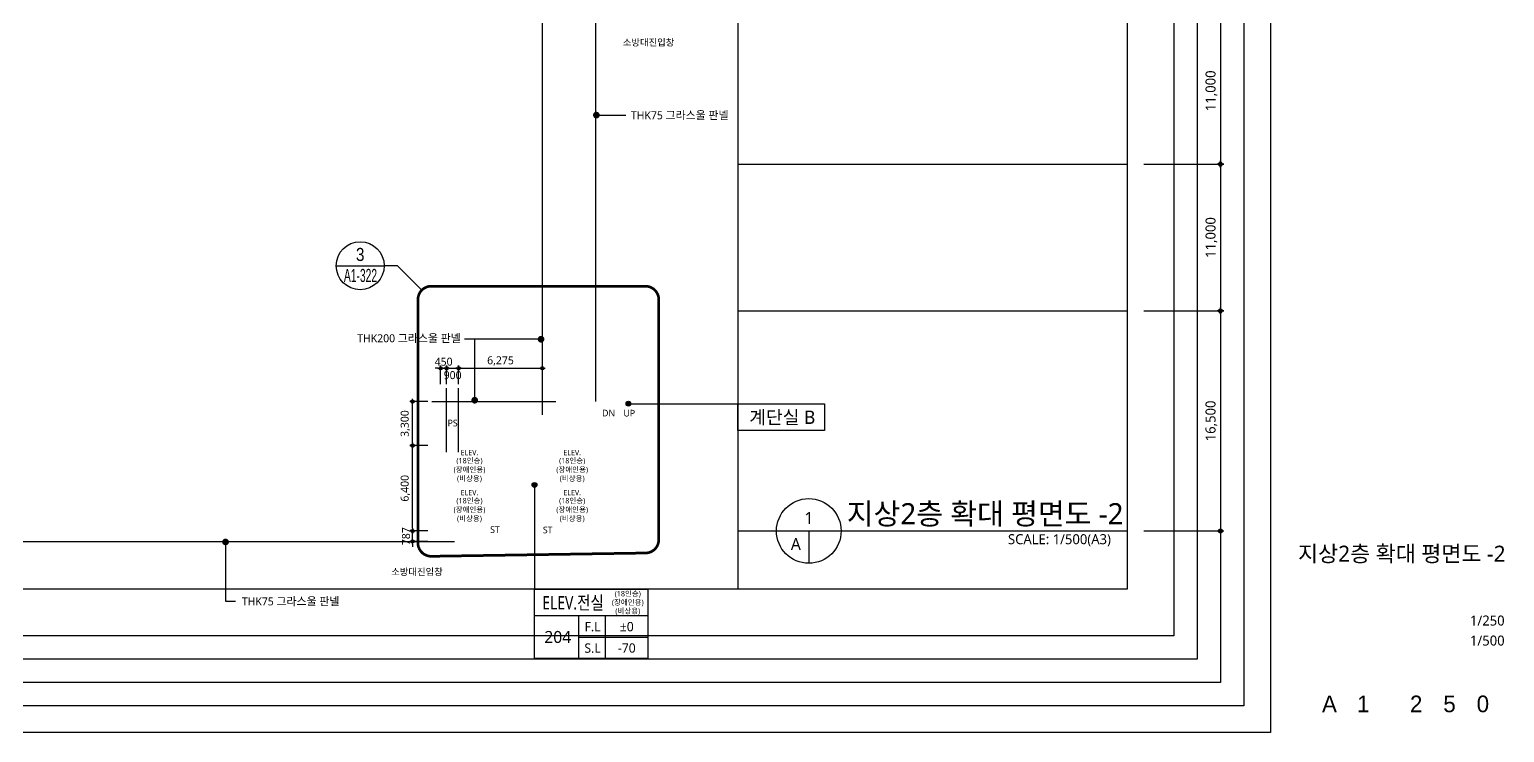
# Model space of a CAD drawing. Header units: millimetres. Extents: x 45782458 to 46215946, y 191740 to 1509539.
# Drawn here: x 46089958 to 46200512, y 767740 to 820448 of the extents above; entities that cross this region are included whole.
import ezdxf
from ezdxf.enums import TextEntityAlignment as Align

# ---------------------------------------------------------------- set-up
doc = ezdxf.new("R2010")
doc.units = ezdxf.units.MM
doc.header["$LTSCALE"] = 1000
doc.header["$MEASUREMENT"] = 0
doc.header["$PDSIZE"] = -10
doc.linetypes.add('CEN', pattern=[62, 60, -1, 0, -1])
doc.linetypes.add('SYM$0$DASHDOT', pattern=[1, 0.5, -0.25, 0, -0.25])
doc.layers.get('0').update_dxf_attribs({"linetype": 'CONTINUOUS'})
doc.layers.get('Defpoints').update_dxf_attribs({"color": 171, "linetype": 'CONTINUOUS'})
for name, color, linetype in [('cen', 14, 'CONTINUOUS'), ('Center(AR)', 30, 'CEN'), ('DIM', 7, 'CONTINUOUS'), ('LED', 7, 'CONTINUOUS'), ('NDIM', 7, 'CONTINUOUS'), ('SYM', 7, 'CONTINUOUS'), ('TEXT', 3, 'CONTINUOUS'), ('TEXT(MIN)', 7, 'CONTINUOUS'), ('TEXT(노트)', 7, 'CONTINUOUS'), ('TEXT(실명)', 3, 'CONTINUOUS'), ('TEXT-TITLE', 6, 'CONTINUOUS'), ('TEXT-기입', 6, 'CONTINUOUS'), ('TITLE', 7, 'CONTINUOUS'), ('구간정리', 6, 'CONTINUOUS'), ('구간정리-TEXT', 3, 'CONTINUOUS')]:
    doc.layers.add(name, color=color, linetype=linetype)
doc.styles.add('CGS', font='cgse', dxfattribs={"bigfont": 'cgs'})
doc.styles.add('SYM$0$ARIAL', font='arial.ttf')
doc.styles.add('SYM$0$돋움', font='', dxfattribs={"width": 0.9})
doc.styles.add('TE', font='malgun_0.ttf')
doc.styles.add('나눔바른고딕', font='NanumBarunGothic.ttf')
doc.styles.get('SYM$0$돋움').set_extended_font_data('Dotum')
doc.dimstyles.new('BA', dxfattribs={"dimscale": 500, "dimtxt": 3, "dimasz": 1, "dimexe": 1, "dimexo": 5, "dimgap": 0.9, "dimtad": 1, "dimdec": 0, "dimdsep": 46, "dimlunit": 6, "dimtxsty": 'TE', "dimblk": 'DDD', "dimcen": 2.5, "dimclrd": 256, "dimclre": 256, "dimclrt": 3, "dimazin": 2, "dimtfac": 1, "dimtdec": 0, "dimtix": 1, "dimtmove": 2, "dimatfit": 3, "dimldrblk": 'DDD', "dimfxl": 1, "dimtolj": 1, "dimtzin": 0, "dimarcsym": 2})
doc.dimstyles.new('NDIM 1200', dxfattribs={"dimscale": 500, "dimtxt": 3, "dimasz": 1, "dimexe": 2, "dimexo": 2, "dimgap": 1, "dimtad": 1, "dimdec": 0, "dimdsep": 46, "dimtxsty": 'CGS', "dimblk": 'DOT0', "dimcen": 1, "dimdle": 8, "dimclrd": 2, "dimclre": 2, "dimclrt": 2, "dimadec": 0, "dimazin": 0, "dimtfac": 1, "dimtdec": 0, "dimtix": 1, "dimtmove": 2, "dimatfit": 3, "dimldrblk": 'DOT0', "dimfxl": 1, "dimtolj": 1, "dimtzin": 0, "dimlwd": -1, "dimlwe": -1, "dimarcsym": 0})

# ---------------------------------------------------------------- blocks, each defined once
blk = doc.blocks.new('DDD')
at = {"layer": 'DIM', "color": 0}
for p, q in [((-1, 0), (1, 0)), ((0, -1), (0, 1))]:
    blk.add_line(p, q, dxfattribs=at)
for radius in [0.6, 0.3]:
    blk.add_circle((0, 0), radius, dxfattribs=at)
blk = doc.blocks.new('*D565')
at = {"layer": 'Defpoints', "color": 0, "ltscale": 0.4, "transparency": 16777216}
for p in [(46172222, 799351), (46172222, 782851), (46179222, 782851)]:
    blk.add_point(p, dxfattribs=at)
at = {"layer": 'NDIM', "lineweight": -2, "ltscale": 0.4, "transparency": 16777216}
for p, q in [((46173472, 799351), (46179472, 799351)), ((46179222, 799101), (46179222, 783101)), ((46173472, 782851), (46179472, 782851))]:
    blk.add_line(p, q, dxfattribs=at)
at = {"layer": 'NDIM', "lineweight": -2, "ltscale": 0.4, "transparency": 16777216, "xscale": 250, "yscale": 250, "zscale": 250}
for p, rotation in [((46179222, 799351), 90), ((46179222, 782851), 270)]:
    blk.add_blockref('DDD', p, dxfattribs=dict(at, rotation=rotation))
at = {"layer": 'NDIM', "color": 3, "ltscale": 0.4, "transparency": 16777216, "insert": (46178545, 791101), "char_height": 750, "attachment_point": 5, "rotation": 90, "style": 'TE'}
blk.add_mtext('\\A1;16,500', dxfattribs=at)
blk = doc.blocks.new('*D566')
at = {"layer": 'Defpoints', "color": 0, "ltscale": 0.4, "transparency": 16777216}
for p in [(46172222, 810351), (46172222, 799351), (46179222, 799351)]:
    blk.add_point(p, dxfattribs=at)
at = {"layer": 'NDIM', "lineweight": -2, "ltscale": 0.4, "transparency": 16777216}
for p, q in [((46173472, 810351), (46179472, 810351)), ((46179222, 810101), (46179222, 799601)), ((46173472, 799351), (46179472, 799351))]:
    blk.add_line(p, q, dxfattribs=at)
at = {"layer": 'NDIM', "lineweight": -2, "ltscale": 0.4, "transparency": 16777216, "xscale": 250, "yscale": 250, "zscale": 250}
for p, rotation in [((46179222, 810351), 90), ((46179222, 799351), 270)]:
    blk.add_blockref('DDD', p, dxfattribs=dict(at, rotation=rotation))
at = {"layer": 'NDIM', "color": 3, "ltscale": 0.4, "transparency": 16777216, "insert": (46178545, 804851), "char_height": 750, "attachment_point": 5, "rotation": 90, "style": 'TE'}
blk.add_mtext('\\A1;11,000', dxfattribs=at)
blk = doc.blocks.new('*D567')
at = {"layer": 'Defpoints', "color": 0, "ltscale": 0.4, "transparency": 16777216}
for p in [(46172222, 821351), (46172222, 810351), (46179222, 810351)]:
    blk.add_point(p, dxfattribs=at)
at = {"layer": 'NDIM', "lineweight": -2, "ltscale": 0.4, "transparency": 16777216}
for p, q in [((46173472, 821351), (46179472, 821351)), ((46179222, 821101), (46179222, 810601)), ((46173472, 810351), (46179472, 810351))]:
    blk.add_line(p, q, dxfattribs=at)
at = {"layer": 'NDIM', "lineweight": -2, "ltscale": 0.4, "transparency": 16777216, "xscale": 250, "yscale": 250, "zscale": 250}
for p, rotation in [((46179222, 821351), 90), ((46179222, 810351), 270)]:
    blk.add_blockref('DDD', p, dxfattribs=dict(at, rotation=rotation))
at = {"layer": 'NDIM', "color": 3, "ltscale": 0.4, "transparency": 16777216, "insert": (46178545, 815851), "char_height": 750, "attachment_point": 5, "rotation": 90, "style": 'TE'}
blk.add_mtext('\\A1;11,000', dxfattribs=at)
blk = doc.blocks.new('A$C31C7260E')
at = {"layer": 'TITLE'}
for points in [[(0, 0), (0, 4000), (13000, 4000), (13000, 0)], [(13000, 0), (0, 0)]]:
    blk.add_lwpolyline(points, dxfattribs=at)
blk = doc.blocks.new('A$C51E23882')
at = {"layer": 'TITLE'}
blk.add_lwpolyline([(8500, 0), (0, 0), (0, 5200), (8500, 5200)], close=True, dxfattribs=at)
for points in [[(8500, 3200), (0, 3200)], [(3300, 3200), (3300, 0)], [(5300, 3200), (5300, 0)], [(3300, 1600), (8500, 1600)]]:
    blk.add_lwpolyline(points, dxfattribs=at)
at = {"layer": 'TITLE', "style": '나눔바른고딕'}
for s, p in [('F.L', (4352, 2378)), ('S.L', (4352, 778))]:
    blk.add_text(s, height=700, dxfattribs=at).set_placement(p, align=Align.MIDDLE)
blk = doc.blocks.new('*D823')
at = {"layer": 'Defpoints', "color": 0, "ltscale": 0.4, "transparency": 16777216}
for p in [(46121222, 795051), (46120772, 793551), (46121222, 793551)]:
    blk.add_point(p, dxfattribs=at)
at = {"layer": 'NDIM', "lineweight": -2, "ltscale": 0.4, "transparency": 16777216}
for p, q in [((46120572, 795051), (46120372, 795051)), ((46120772, 793851), (46120772, 795251)), ((46120772, 795051), (46121222, 795051)), ((46121222, 793851), (46121222, 795251)), ((46121422, 795051), (46121622, 795051))]:
    blk.add_line(p, q, dxfattribs=at)
at = {"layer": 'NDIM', "lineweight": -2, "ltscale": 0.4, "transparency": 16777216, "xscale": 200, "yscale": 200, "zscale": 200}
blk.add_blockref('DDD', (46120772, 795051), dxfattribs=at)
at = {"layer": 'NDIM', "lineweight": -2, "ltscale": 0.4, "transparency": 16777216, "xscale": 200, "yscale": 200, "zscale": 200, "rotation": 180}
blk.add_blockref('DDD', (46121222, 795051), dxfattribs=at)
at = {"layer": 'NDIM', "color": 3, "ltscale": 0.4, "transparency": 16777216, "insert": (46120997, 795541), "char_height": 600, "attachment_point": 5, "style": 'TE'}
blk.add_mtext('\\A1;450', dxfattribs=at)
blk = doc.blocks.new('*D824')
at = {"layer": 'Defpoints', "color": 0, "ltscale": 0.4, "transparency": 16777216}
for p in [(46122122, 795051), (46121222, 793551), (46122122, 793551)]:
    blk.add_point(p, dxfattribs=at)
at = {"layer": 'NDIM', "lineweight": -2, "ltscale": 0.4, "transparency": 16777216}
for p, q in [((46121222, 793851), (46121222, 795251)), ((46121422, 795051), (46121922, 795051)), ((46122122, 793851), (46122122, 795251))]:
    blk.add_line(p, q, dxfattribs=at)
at = {"layer": 'NDIM', "lineweight": -2, "ltscale": 0.4, "transparency": 16777216, "xscale": 200, "yscale": 200, "zscale": 200, "rotation": 180}
blk.add_blockref('DDD', (46121222, 795051), dxfattribs=at)
at = {"layer": 'NDIM', "lineweight": -2, "ltscale": 0.4, "transparency": 16777216, "xscale": 200, "yscale": 200, "zscale": 200}
blk.add_blockref('DDD', (46122122, 795051), dxfattribs=at)
at = {"layer": 'NDIM', "color": 3, "ltscale": 0.4, "transparency": 16777216, "insert": (46121672, 794531), "char_height": 600, "attachment_point": 5, "style": 'TE'}
blk.add_mtext('\\A1;900', dxfattribs=at)
blk = doc.blocks.new('*D825')
at = {"layer": 'Defpoints', "color": 0, "ltscale": 0.4, "transparency": 16777216}
for p in [(46128397, 795051), (46122122, 793551), (46128397, 793551)]:
    blk.add_point(p, dxfattribs=at)
at = {"layer": 'NDIM', "lineweight": -2, "ltscale": 0.4, "transparency": 16777216}
for p, q in [((46122122, 793851), (46122122, 795251)), ((46122322, 795051), (46128197, 795051)), ((46128397, 793851), (46128397, 795251))]:
    blk.add_line(p, q, dxfattribs=at)
at = {"layer": 'NDIM', "lineweight": -2, "ltscale": 0.4, "transparency": 16777216, "xscale": 200, "yscale": 200, "zscale": 200, "rotation": 180}
blk.add_blockref('DDD', (46122122, 795051), dxfattribs=at)
at = {"layer": 'NDIM', "lineweight": -2, "ltscale": 0.4, "transparency": 16777216, "xscale": 200, "yscale": 200, "zscale": 200}
blk.add_blockref('DDD', (46128397, 795051), dxfattribs=at)
at = {"layer": 'NDIM', "color": 3, "ltscale": 0.4, "transparency": 16777216, "insert": (46125260, 795592), "char_height": 600, "attachment_point": 5, "style": 'TE'}
blk.add_mtext('\\A1;6,275', dxfattribs=at)
blk = doc.blocks.new('*D826')
at = {"layer": 'Defpoints', "color": 0, "ltscale": 0.4, "transparency": 16777216}
for p in [(46118672, 792551), (46120122, 792551), (46120122, 789251)]:
    blk.add_point(p, dxfattribs=at)
at = {"layer": 'NDIM', "lineweight": -2, "ltscale": 0.4, "transparency": 16777216}
for p, q in [((46119822, 792551), (46118472, 792551)), ((46118672, 789451), (46118672, 792351)), ((46119822, 789251), (46118472, 789251))]:
    blk.add_line(p, q, dxfattribs=at)
at = {"layer": 'NDIM', "lineweight": -2, "ltscale": 0.4, "transparency": 16777216, "xscale": 200, "yscale": 200, "zscale": 200}
for p, rotation in [((46118672, 792551), 90), ((46118672, 789251), 270)]:
    blk.add_blockref('DDD', p, dxfattribs=dict(at, rotation=rotation))
at = {"layer": 'NDIM', "color": 3, "ltscale": 0.4, "transparency": 16777216, "insert": (46118132, 790901), "char_height": 600, "attachment_point": 5, "rotation": 90, "style": 'TE'}
blk.add_mtext('\\A1;3,300', dxfattribs=at)
blk = doc.blocks.new('*D827')
at = {"layer": 'Defpoints', "color": 0, "ltscale": 0.4, "transparency": 16777216}
for p in [(46118672, 789251), (46120122, 789251), (46120122, 782851)]:
    blk.add_point(p, dxfattribs=at)
at = {"layer": 'NDIM', "lineweight": -2, "ltscale": 0.4, "transparency": 16777216}
for p, q in [((46119822, 789251), (46118472, 789251)), ((46118672, 783051), (46118672, 789051)), ((46119822, 782851), (46118472, 782851))]:
    blk.add_line(p, q, dxfattribs=at)
at = {"layer": 'NDIM', "lineweight": -2, "ltscale": 0.4, "transparency": 16777216, "xscale": 200, "yscale": 200, "zscale": 200}
for p, rotation in [((46118672, 789251), 90), ((46118672, 782851), 270)]:
    blk.add_blockref('DDD', p, dxfattribs=dict(at, rotation=rotation))
at = {"layer": 'NDIM', "color": 3, "ltscale": 0.4, "transparency": 16777216, "insert": (46118132, 786051), "char_height": 600, "attachment_point": 5, "rotation": 90, "style": 'TE'}
blk.add_mtext('\\A1;6,400', dxfattribs=at)
blk = doc.blocks.new('*D828')
at = {"layer": 'Defpoints', "color": 0, "ltscale": 0.4, "transparency": 16777216}
for p in [(46118672, 782851), (46120122, 782851), (46120122, 782064)]:
    blk.add_point(p, dxfattribs=at)
at = {"layer": 'NDIM', "lineweight": -2, "ltscale": 0.4, "transparency": 16777216}
for p, q in [((46119822, 782851), (46118472, 782851)), ((46118672, 783051), (46118672, 783251)), ((46118672, 782064), (46118672, 782851)), ((46119822, 782064), (46118472, 782064)), ((46118672, 781864), (46118672, 781664))]:
    blk.add_line(p, q, dxfattribs=at)
at = {"layer": 'NDIM', "lineweight": -2, "ltscale": 0.4, "transparency": 16777216, "xscale": 200, "yscale": 200, "zscale": 200}
for p, rotation in [((46118672, 782851), 270), ((46118672, 782064), 90)]:
    blk.add_blockref('DDD', p, dxfattribs=dict(at, rotation=rotation))
at = {"layer": 'NDIM', "color": 3, "ltscale": 0.4, "transparency": 16777216, "insert": (46118182, 782458), "char_height": 600, "attachment_point": 5, "rotation": 90, "style": 'TE'}
blk.add_mtext('\\A1;787', dxfattribs=at)
blk = doc.blocks.new('DOT0')
blk.add_line((-3, 0), (3, 0))
at = {"color": 6}
blk.add_circle((0, 0), 0.75, dxfattribs=at)
blk = doc.blocks.new('SYM$0$det-tar-wi')
at = {"layer": '구간정리', "ltscale": 0.2}
blk.add_line((0, 0), (11, 0), dxfattribs=at)
blk.add_circle((5.5, 0), 5.5, dxfattribs=at)
at = {"layer": '구간정리-TEXT', "color": 3, "style": 'SYM$0$ARIAL'}
blk.add_attdef('2', text='', height=3, dxfattribs=at).set_placement((5.5, 2.58), align=Align.MIDDLE_CENTER)
at = {"layer": '구간정리-TEXT', "color": 3, "style": 'SYM$0$ARIAL', "width": 0.6}
blk.add_attdef('A1.00', text='', height=3, dxfattribs=at).set_placement((5.57, -2.22), align=Align.MIDDLE_CENTER)

msp = doc.modelspace()

# ---------------------------------------------------------------- hatches: boundary and pattern name
at = {"layer": 'LED'}
h = msp.add_hatch(color=256, dxfattribs=at)
h.dxf.hatch_style = 1
edge = h.paths.add_edge_path()
edge.add_arc((46134847.3, 792393.3), 180, 180, 540, ccw=False)
h = msp.add_hatch(color=256, dxfattribs=at)
h.dxf.hatch_style = 1
edge = h.paths.add_edge_path()
edge.add_arc((46127809.3, 786301.3), 180, 180, 540, ccw=False)

# ---------------------------------------------------------------- linework, layer by layer
at = {"ltscale": 10000}
msp.add_line((46134847.3, 792393.3), (46143042.2, 792393.3), dxfattribs=at)
msp.add_lwpolyline([(46127809.3, 786301.3), (46127809.3, 778490.2)], dxfattribs=at)
at = {"layer": 'cen', "ltscale": 10000}
for p, q in [((46143042.2, 810351.3), (46172222.3, 810351.3)), ((46143042.2, 799351.3), (46172222.3, 799351.3)), ((46143042.2, 782851.3), (46172222.3, 782851.3))]:
    msp.add_line(p, q, dxfattribs=at)
at = {"layer": 'Center(AR)'}
for p, q in [((46132409.8, 792551.3), (46132409.8, 872101.3)), ((46128397.3, 791551.3), (46128397.3, 859251.3)), ((46121222.3, 788751.3), (46121222.3, 793551.3)), ((46122122.3, 788751.3), (46122122.3, 793551.3)), ((46120122.3, 792551.3), (46129397.3, 792551.3)), ((46018772.3, 782063.8), (46121822.3, 782063.8))]:
    msp.add_line(p, q, dxfattribs=at)
at = {"layer": 'Defpoints'}
for points in [[(46182972.3, 767740.2), (46006272.3, 767740.2), (46006272.3, 905440.2), (46182972.3, 905440.2)], [(46180972.3, 769740.2), (46010022.3, 769740.2), (46010022.3, 903440.2), (46180972.3, 903440.2)], [(46179222.3, 771490.2), (46011772.3, 771490.2), (46011772.3, 901690.2), (46179222.3, 901690.2)], [(46177472.3, 773240.2), (46013522.3, 773240.2), (46013522.3, 899940.2), (46177472.3, 899940.2)], [(46175722.3, 774990.2), (46015272.3, 774990.2), (46015272.3, 898190.2), (46175722.3, 898190.2)], [(46172222.3, 778490.2), (46018772.3, 778490.2), (46018772.3, 894690.2), (46172222.3, 894690.2)], [(46143042.2, 778490.2), (46018772.3, 778490.2), (46018772.3, 894690.2), (46143042.2, 894690.2)]]:
    msp.add_lwpolyline(points, close=True, dxfattribs=at)
at = {"layer": 'LED', "ltscale": 10000}
for p, q in [((46123324.9, 797224.9), (46122570.8, 797224.9)), ((46104653.9, 777589.7), (46105408, 777589.7))]:
    msp.add_line(p, q, dxfattribs=at)
at = {"layer": 'LED'}
for centre in [(46134847.3, 792393.3), (46127809.3, 786301.3)]:
    msp.add_circle(centre, 180, dxfattribs=at)
at = {"layer": 'SYM'}
for p, q in [((46145944.3, 782851.3), (46172222.3, 782851.3)), ((46148368.5, 782851.3), (46148368.5, 780427.1))]:
    msp.add_line(p, q, dxfattribs=at)
msp.add_circle((46148368.5, 782851.3), 2424.2, dxfattribs=at)
at = {"layer": '구간정리', "ltscale": 0.2}
msp.add_lwpolyline([(46119372.3, 800915.5), (46117552, 802735.8), (46116545.1, 802735.8)], dxfattribs=at)
at = {"layer": '구간정리', "linetype": 'SYM$0$DASHDOT', "ltscale": 2, "const_width": 200}
msp.add_lwpolyline([(46136122.3, 801201.3), (46120072.3, 801201.3, 0.41421356), (46119072.3, 800201.3), (46119072.3, 781951.3, 0.41795539), (46120085.1, 780951.4), (46136135.1, 781197.4, 0.41048161), (46137122.3, 782197.3), (46137122.3, 800201.3, 0.41421356)], format="xyb", close=True, dxfattribs=at)

# ---------------------------------------------------------------- block references
at = {"xscale": 0.5, "yscale": 0.5, "zscale": 0.5}
msp.add_blockref('A$C31C7260E', (46143042.2, 790393.3), dxfattribs=at)
msp.add_blockref('A$C51E23882', (46127809.3, 773290.2))
at = {"layer": '구간정리'}
ref = msp.add_blockref('SYM$0$det-tar-wi', (46112945.1, 802735.8), dxfattribs=dict(at, xscale=327.2727272727273, yscale=327.2727272727273, zscale=327.2727272727273))
ref.add_attrib('A1.00', 'A1-322', dxfattribs={"layer": '구간정리-TEXT', "color": 3, "height": 981.82, "style": 'SYM$0$돋움', "width": 0.6}).set_placement((46114767.1, 802008.2), align=Align.MIDDLE_CENTER)
ref.add_attrib('2', '3', dxfattribs={"layer": '구간정리-TEXT', "color": 3, "height": 981.8, "style": 'SYM$0$돋움', "width": 0.9}).set_placement((46114745.1, 803581.3), align=Align.MIDDLE_CENTER)

# ---------------------------------------------------------------- texts
at = {"layer": 'TEXT', "style": '나눔바른고딕'}
msp.add_text('지상2층 확대 평면도 -2', height=1600, dxfattribs=at).set_placement((46151214.3, 783336.2))
for s, p in [('1', (46148368.5, 783821)), ('A', (46147398.8, 781881.6))]:
    msp.add_text(s, height=900, dxfattribs=at).set_placement(p, align=Align.MIDDLE)
msp.add_text('SCALE: 1/500(A3)', height=750, dxfattribs=at).set_placement((46171013.6, 782608.9), align=Align.TOP_RIGHT)
at = {"layer": 'TEXT(MIN)', "style": '나눔바른고딕'}
for p in [(46134426.7, 819477.2, 0), (46117067.1, 779785, 0)]:
    msp.add_text('소방대진입창', height=500, dxfattribs=at).set_placement(p, align=Align.MIDDLE_LEFT)
for s, p in [('THK75 그라스울 판넬', (46142352.7, 814017.6)), ('THK200 그라스울 판넬', (46122283.4, 797297.2)), ('THK75 그라스울 판넬', (46113189.2, 777572.3))]:
    msp.add_text(s, height=600, dxfattribs=at).set_placement(p, align=Align.MIDDLE_RIGHT)
for s, p in [('DN', (46133363.2, 791689.9)), ('UP', (46134913.2, 791682.5)), ('PS', (46121673, 790942.5)), ('ST', (46124846.2, 782953.3)), ('ST', (46128799.1, 782928.3))]:
    msp.add_text(s, height=500, dxfattribs=at).set_placement(p, align=Align.MIDDLE_CENTER)
for s, p in [('(18인승)', (46134800, 777949.4)), ('(장애인용)', (46134800, 777299.4)), ('(비상용)', (46134800, 776649.4))]:
    msp.add_text(s, height=400, dxfattribs=at).set_placement(p, align=Align.CENTER)
at = {"layer": 'TEXT(노트)', "style": '나눔바른고딕'}
for s, p in [('(18인승)', (46122934.7, 788110.1)), ('ELEV.', (46122934.7, 788724.5)), ('(18인승)', (46130634.7, 788110.1)), ('ELEV.', (46130634.7, 788724.5)), ('(장애인용)', (46122934.7, 787438.1)), ('(장애인용)', (46130634.7, 787438.1)), ('(비상용)', (46122934.7, 786777.1)), ('(비상용)', (46130634.7, 786777.1)), ('(18인승)', (46122934.7, 785110.1)), ('ELEV.', (46122934.7, 785724.5)), ('(18인승)', (46130634.7, 785110.1)), ('ELEV.', (46130634.7, 785724.5)), ('(장애인용)', (46122934.7, 784438.1)), ('(비상용)', (46122934.7, 783777.1)), ('(장애인용)', (46130634.7, 784438.1)), ('(비상용)', (46130634.7, 783777.1))]:
    msp.add_text(s, height=400, dxfattribs=at).set_placement(p, align=Align.MIDDLE)
at = {"layer": 'TEXT(실명)', "style": '나눔바른고딕'}
msp.add_text('계단실 B', height=1000, dxfattribs=at).set_placement((46146379.9, 791387.5), align=Align.MIDDLE)
at = {"layer": 'TEXT(실명)', "style": '나눔바른고딕', "width": 0.8}
msp.add_text('ELEV.전실', height=1000, dxfattribs=at).set_placement((46130699, 777484.3), align=Align.MIDDLE)
at = {"layer": 'TEXT-TITLE', "style": '나눔바른고딕'}
msp.add_text('지상2층 확대 평면도 -2', height=1200, dxfattribs=at).set_placement((46192814.3, 780548), align=Align.CENTER)
at = {"layer": 'TEXT-기입', "style": '나눔바른고딕'}
for s, p in [('1/250', (46197923.2, 775534.9)), ('1/500', (46197923.2, 774034.9))]:
    msp.add_text(s, height=750, dxfattribs=at).set_placement(p, align=Align.BOTTOM_LEFT)
for s, height, p in [('204', 900, (46129550.5, 774903.5)), ('±0', 700, (46134725.4, 775678)), ('-70', 700, (46134725.4, 774078))]:
    msp.add_text(s, height=height, dxfattribs=at).set_placement(p, align=Align.MIDDLE)
at = {"layer": 'TEXT-기입', "style": 'CGS'}
for s, p in [('A', (46187391.7, 769884.9)), ('1', (46189923.1, 769884.9)), ('2', (46193891.7, 769884.9)), ('5', (46196391.7, 769884.9)), ('0', (46198891.7, 769884.9))]:
    msp.add_text(s, height=1250, dxfattribs=at).set_placement(p, align=Align.MIDDLE_CENTER)

# ---------------------------------------------------------------- dimensions: what is measured, and where the dimension line sits
at = {"layer": 'NDIM', "ltscale": 0.4}
for base, p1, p2, angle, override, picture, middle in [((46179222.3, 810351.3), (46172222.3, 821351.3), (46172222.3, 810351.3), 270, {"dimscale": 250}, '*D567', (46178544.9, 815851.3)), ((46179222.3, 799351.3), (46172222.3, 810351.3), (46172222.3, 799351.3), 270, {"dimscale": 250}, '*D566', (46178544.9, 804851.3)), ((46179222.3, 782851.3), (46172222.3, 799351.3), (46172222.3, 782851.3), 270, {"dimscale": 250}, '*D565', (46178544.9, 791101.3)), ((46118672.3, 792551.3), (46120122.3, 789251.3), (46120122.3, 792551.3), 90, {"dimscale": 200, "dimexo": 1.5}, '*D826', (46118132, 790901.3)), ((46118672.3, 789251.3), (46120122.3, 782851.3), (46120122.3, 789251.3), 90, {"dimscale": 200, "dimexo": 1.5}, '*D827', (46118132, 786051.3)), ((46118672.3106795, 782851.3427281), (46120122.3106778, 782063.8427281), (46120122.3106778, 782851.3427281), 90, {"dimscale": 200, "dimexo": 1.5}, '*D828', (46118182.3242665, 782457.592728))]:
    dim = msp.add_linear_dim(base=base, p1=p1, p2=p2, angle=angle, dimstyle='BA', override=override, dxfattribs=at)
    dim.commit()
    dim.dimension.update_dxf_attribs({"geometry": picture, "text_midpoint": middle})
for base, p1, p2, picture, middle in [((46128397.3, 795051.3), (46122122.3, 793551.3), (46128397.3, 793551.3), '*D825', (46125259.8, 795591.7)), ((46121222.3, 795051.3), (46120772.3, 793551.3), (46121222.3, 793551.3), '*D823', (46120997.3, 795541.3))]:
    dim = msp.add_linear_dim(base=base, p1=p1, p2=p2, dimstyle='BA', override={"dimscale": 200, "dimexo": 1.5}, dxfattribs=at)
    dim.commit()
    dim.dimension.update_dxf_attribs({"geometry": picture, "text_midpoint": middle})
dim = msp.add_linear_dim(base=(46122122.3, 795051.3), p1=(46121222.3, 793551.3), p2=(46122122.3, 793551.3), dimstyle='BA', override={"dimscale": 200, "dimexo": 1.5}, dxfattribs=at)
dim.commit()
dim.dimension.update_dxf_attribs({"geometry": '*D824', "text_midpoint": (46121672.3, 794531.1), "dimtype": 160})

# ---------------------------------------------------------------- leaders
at = {"layer": 'LED', "ltscale": 10000}
for points in [[(46132447.3, 814029.9), (46134647.2, 814029.9)], [(46123324.9, 792651.3), (46123324.9, 797224.9)], [(46128297.3, 797224.9), (46123324.9, 797224.9)], [(46104653.9, 782026.3), (46104653.9, 777589.7)]]:
    msp.add_leader(points, dimstyle='NDIM 1200', override={"dimasz": 1, "dimtad": 0, "dimclrd": 256, "dimldrblk": 'Dot'}, dxfattribs=at)

doc.saveas('drawing.dxf')
